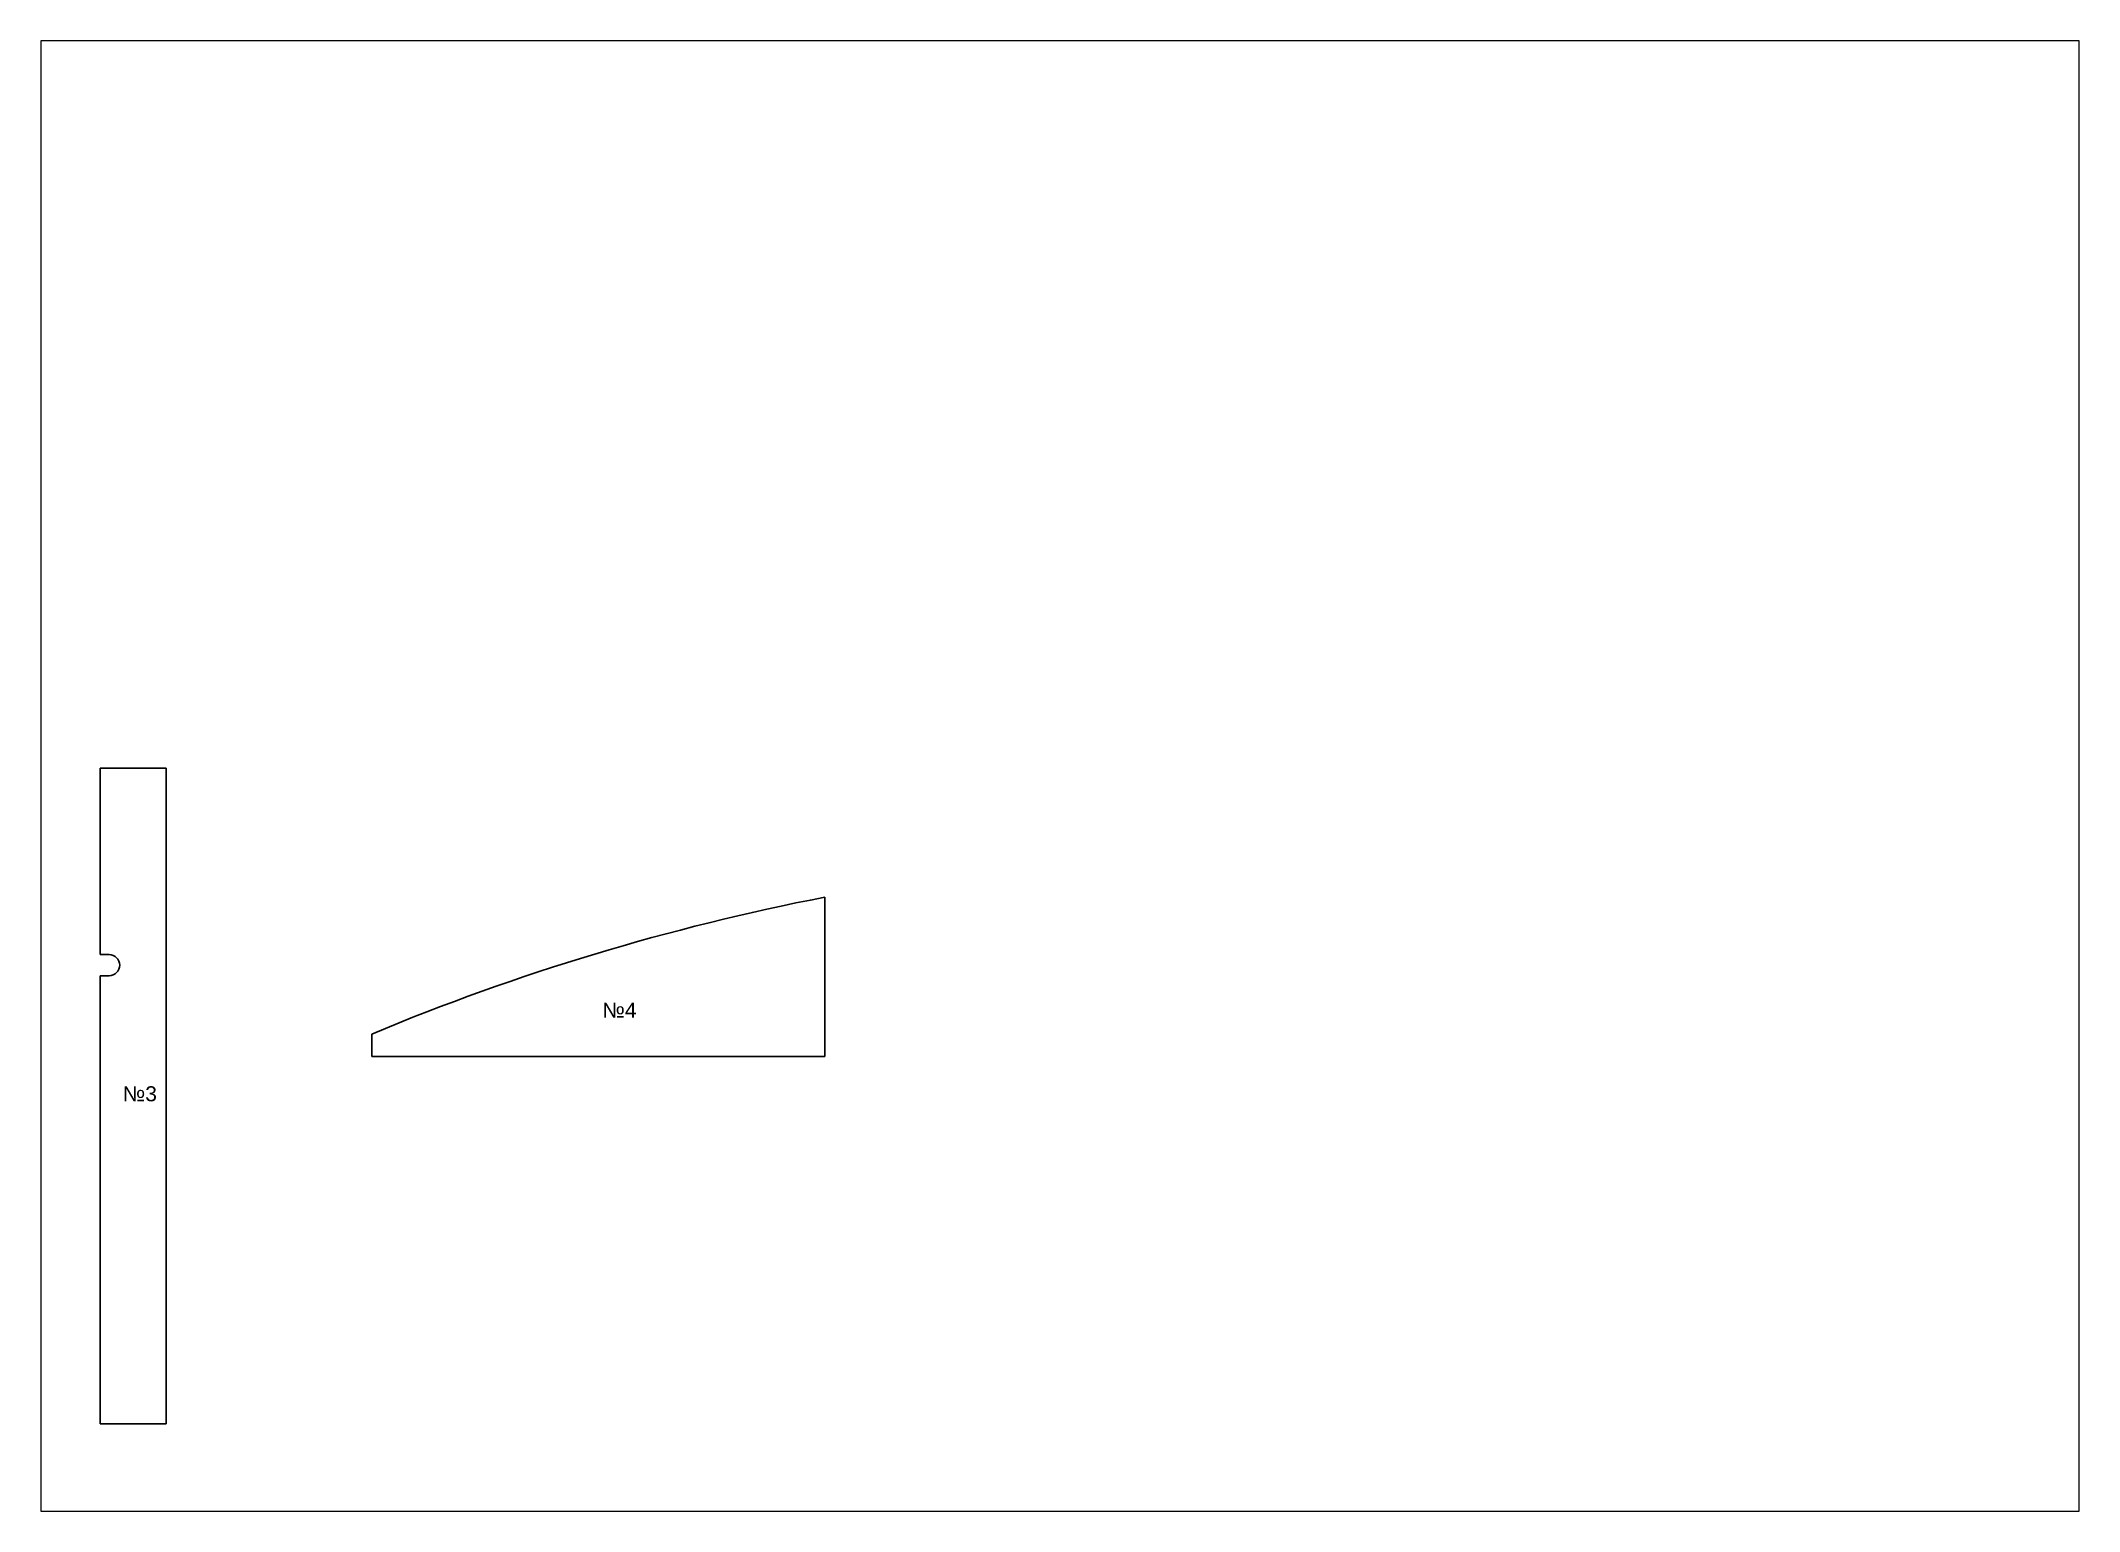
# Paper-space layout 'Лист1' of a CAD drawing. Header units: millimetres. Extents: x 1 to 261, y 6 to 193.
# The model-space entities are those that its viewports show. They can reach past a viewport. Long polylines and large blocks are cut down to what shows.
import ezdxf

# ---------------------------------------------------------------- set-up
doc = ezdxf.new("R2010")
doc.units = ezdxf.units.MM
doc.styles.get("Standard").update_dxf_attribs({"font": 'arial.ttf'})

msp = doc.modelspace()

# ---------------------------------------------------------------- linework, layer by layer
for p, q in [((3577.3, 5569.2), (3577.3, 4949.2)), ((3577.3, 5569.2), (3797.3, 5569.2)), ((3797.3, 5569.2), (3797.3, 3389.2)), ((5987.2, 4610.4), (5987.2, 5140.4)), ((3577.3, 4949.2), (3607.3, 4949.2)), ((3577.3, 3389.2), (3577.3, 4879.2)), ((3577.3, 4879.2), (3607.3, 4879.2)), ((4480.2, 4685.4), (4480.2, 4610.4)), ((4480.2, 4610.4), (5987.2, 4610.4)), ((3797.3, 3389.2), (3577.3, 3389.2))]:
    msp.add_line(p, q)
for centre, radius, start, end in [((7468.9, -2490.6), 7773.5, 100.98898, 112.61171), ((3607.3, 4914.2), 35, 270, 90)]:
    msp.add_arc(centre, radius, start, end)

# ---------------------------------------------------------------- texts
at = {"char_height": 50, "attachment_point": 1}
for s, width, heights, insert in [('№4', 73.726, [-50], (5247, 4789.7)), ('№3', 46.342, [-51.1], (3652.4, 4511.7))]:
    msp.add_mtext_dynamic_manual_height_columns(s, width=width, gutter_width=12.5, heights=heights, dxfattribs=dict(at, insert=insert))

psp = doc.layouts.new('Лист1')

# ---------------------------------------------------------------- viewports
at = {"layer": '0'}
psp.add_viewport(center=(131.24, 99.33), size=(260, 187.5216), view_center_point=(6768.67, 5543.17), view_height=4888.2031, dxfattribs=at)

doc.saveas('drawing.dxf')
